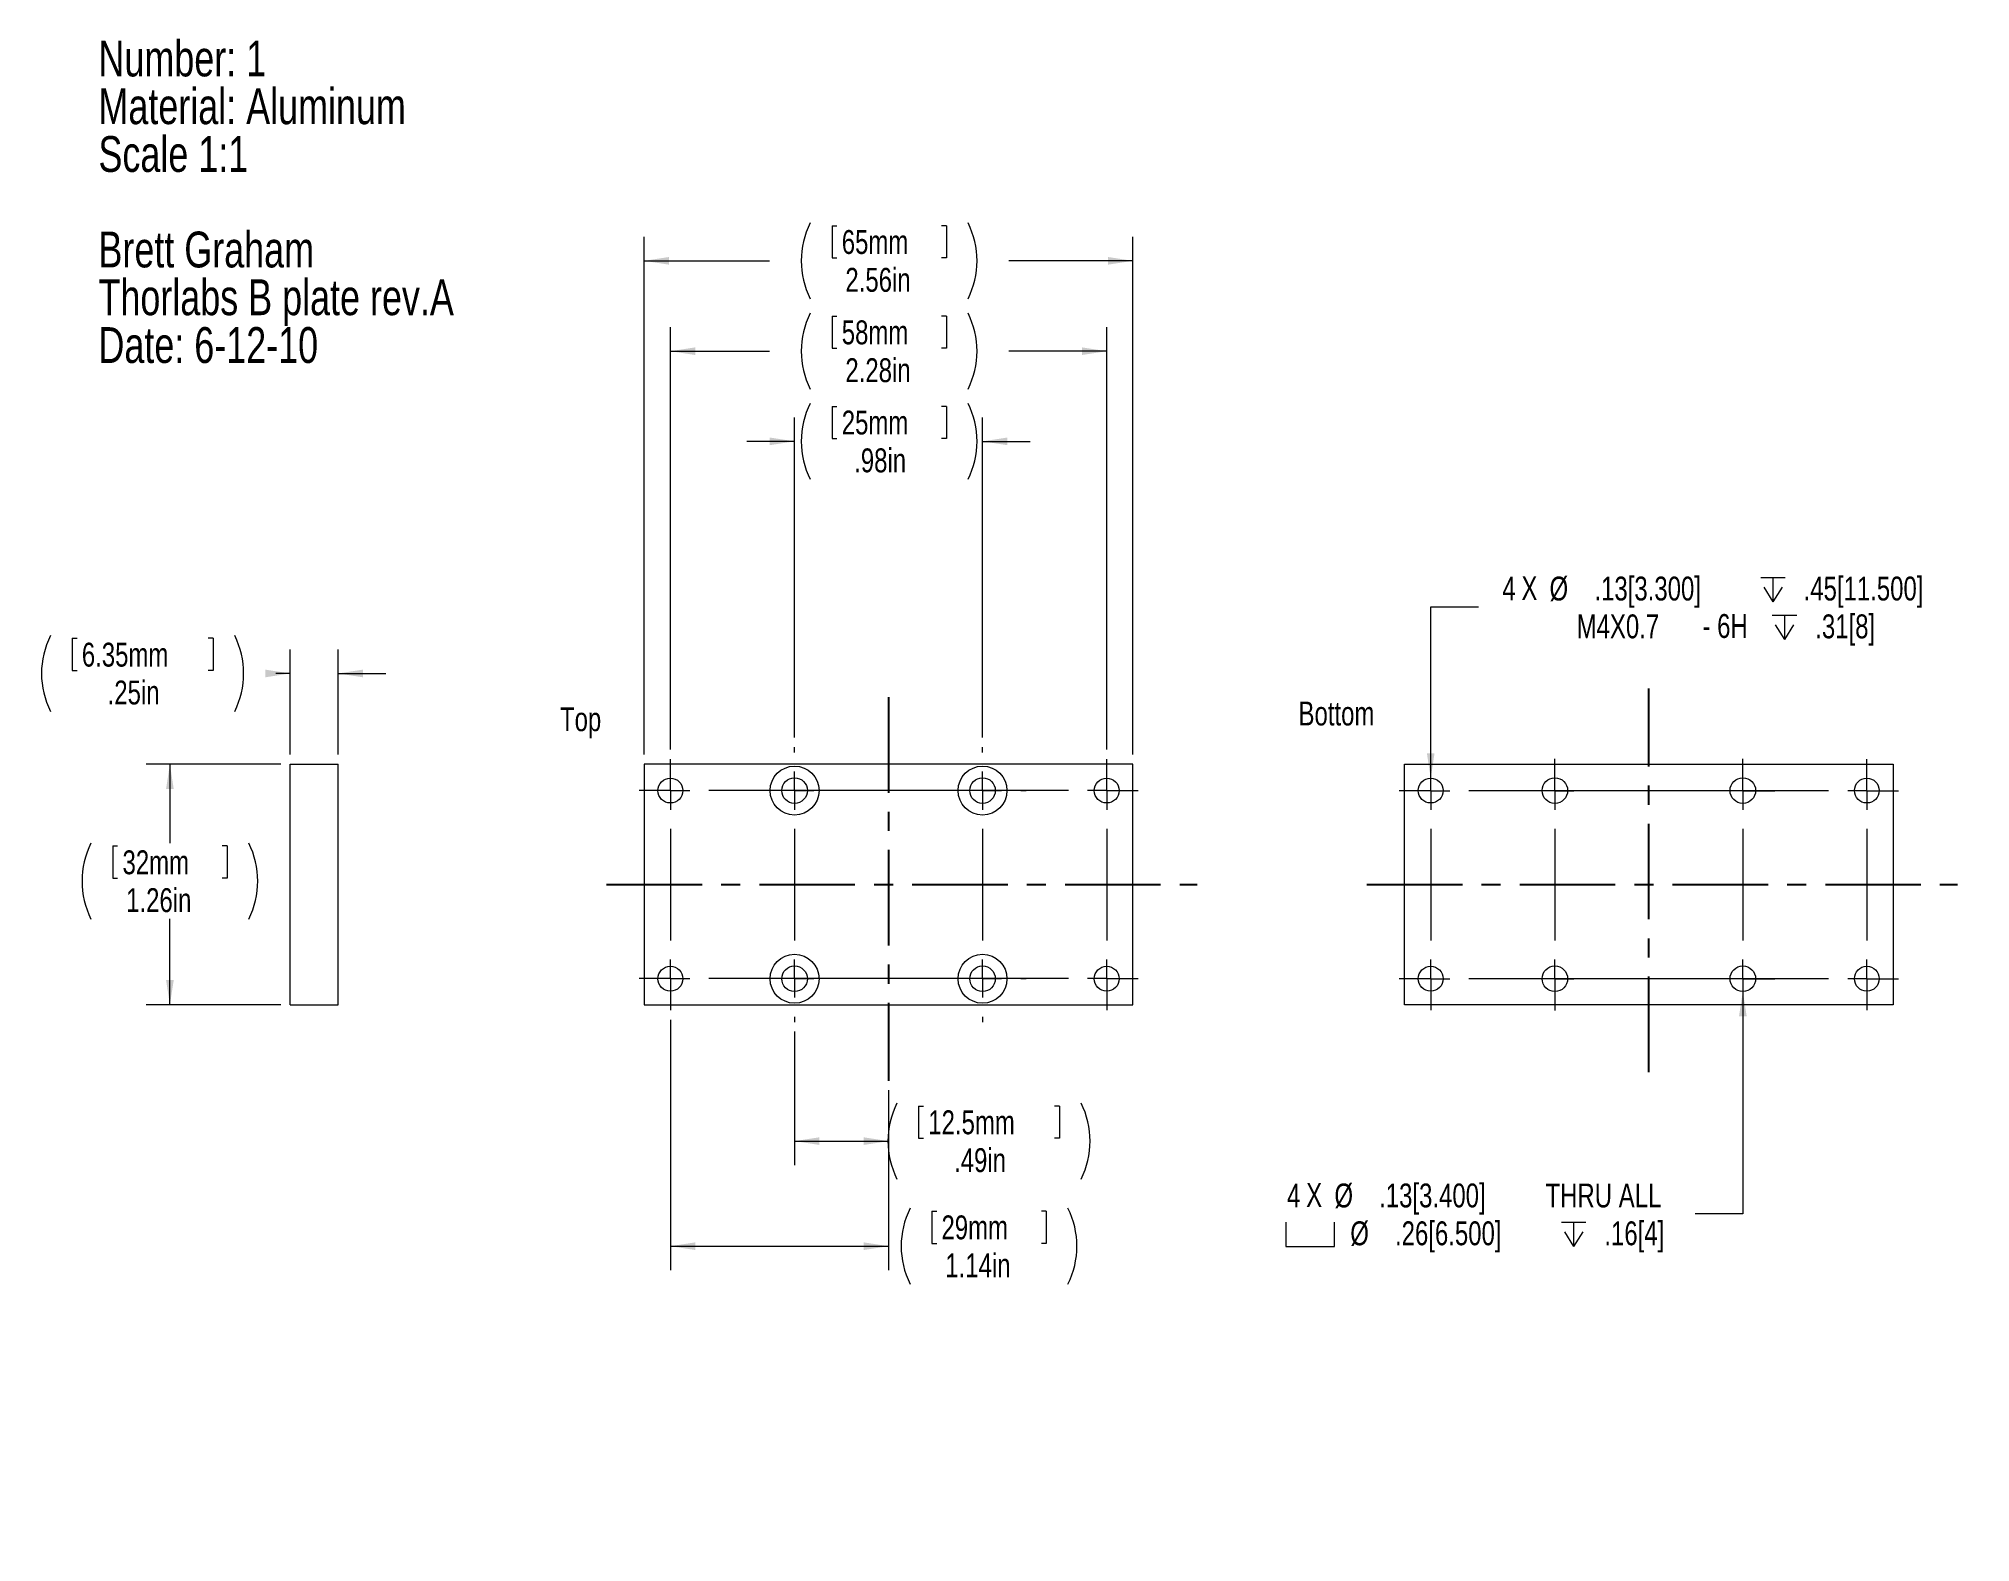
# Model space of a CAD drawing. Header units: inches. Extents: x 0.2 to 10.3, y 0.1 to 7.9.
import ezdxf

# ---------------------------------------------------------------- set-up
doc = ezdxf.new("R2010")
doc.units = ezdxf.units.IN
doc.header["$MEASUREMENT"] = 0
doc.linetypes.add('CENTERX2', pattern=[0.8, 0.5, -0.1, 0.1, -0.1])
doc.styles.add('SLDTEXTSTYLE0', font='TXT', dxfattribs={"width": 0.75})
doc.dimstyles.new('SLDDIMSTYLE0', dxfattribs={"dimtxt": 0.125, "dimasz": 0.13, "dimexe": 0, "dimexo": 0.0625, "dimgap": 0.03125, "dimtad": 0, "dimtih": 1, "dimtoh": 1, "dimrnd": 1e-09, "dimzin": 12, "dimdsep": 46, "dimtxsty": 'SLDTEXTSTYLE0', "dimsah": 1, "dimcen": 0.09, "dimadec": 0, "dimazin": 0, "dimtfac": 1, "dimtofl": 0, "dimtmove": 0, "dimatfit": 3, "dimfxl": 1, "dimtolj": 1, "dimtzin": 12, "dimarcsym": 0})
doc.dimstyles.new('SLDDIMSTYLE1', dxfattribs={"dimtxt": 0.125, "dimasz": 0.13, "dimexe": 0, "dimexo": 0.0625, "dimgap": 0.03125, "dimtad": 0, "dimtih": 1, "dimtoh": 1, "dimrnd": 1e-09, "dimzin": 12, "dimdsep": 46, "dimtxsty": 'SLDTEXTSTYLE0', "dimsah": 1, "dimcen": 0.09, "dimadec": 0, "dimazin": 0, "dimtfac": 1, "dimtofl": 0, "dimtmove": 0, "dimatfit": 3, "dimfxl": 1, "dimtolj": 1, "dimtzin": 12, "dimarcsym": 0})
doc.dimstyles.new('SLDDIMSTYLE2', dxfattribs={"dimtxt": 0.125, "dimasz": 0.13, "dimexe": 0, "dimexo": 0.0625, "dimgap": 0.03125, "dimtad": 0, "dimtih": 1, "dimtoh": 1, "dimdec": 0, "dimrnd": 1e-09, "dimzin": 12, "dimdsep": 46, "dimtxsty": 'SLDTEXTSTYLE0', "dimsah": 1, "dimcen": 0.09, "dimadec": 0, "dimazin": 0, "dimtfac": 1, "dimtofl": 0, "dimtmove": 0, "dimatfit": 3, "dimfxl": 1, "dimtolj": 1, "dimtzin": 12, "dimarcsym": 0})

# ---------------------------------------------------------------- blocks, each defined once
blk = doc.blocks.new('SW_NOTE_0')
at = {"color": 0, "linetype": 'Continuous', "lineweight": 0, "char_height": 0.1875, "attachment_point": 1, "style": 'SLDTEXTSTYLE0'}
for s, insert in [('Number: 1', (0, 0.242)), ('Material: Aluminum', (0, -0.008)), ('Scale 1:1', (0, -0.258)), ('Brett Graham', (0, -0.758)), ('Thorlabs B plate rev.A', (0, -1.008)), ('Date: 6-12-10', (0, -1.258))]:
    blk.add_mtext(s, dxfattribs=dict(at, insert=insert))
blk = doc.blocks.new('*D2')
at = {"color": 7, "linetype": 'Continuous', "lineweight": 0}
for p, q in [((3.342, 4.183), (3.342, 6.893)), ((4.326, 6.951), (4.326, 6.783)), ((4.326, 6.951), (4.351, 6.951)), ((4.925, 6.951), (4.899, 6.951)), ((4.925, 6.951), (4.925, 6.783)), ((5.901, 4.183), (5.901, 6.893)), ((4.326, 6.783), (4.351, 6.783)), ((4.925, 6.783), (4.899, 6.783)), ((3.342, 6.768), (3.998, 6.768)), ((5.901, 6.768), (5.252, 6.768))]:
    blk.add_line(p, q, dxfattribs=at)
for centre, start, end in [((4.609, 6.768), 153.4349, 206.5651), ((4.641, 6.768), 333.4349, 26.5651)]:
    blk.add_arc(centre, 0.444, start, end, dxfattribs=at)
for points in [[(3.342, 6.768), (3.472, 6.748), (3.472, 6.788)], [(5.901, 6.768), (5.771, 6.788), (5.771, 6.748)]]:
    blk.add_solid(points, dxfattribs=at)
at = {"color": 7, "linetype": 'Continuous', "lineweight": 0, "char_height": 0.125, "attachment_point": 1, "style": 'SLDTEXTSTYLE0'}
for s, insert in [('65mm', (4.377, 6.929)), ('2.56in', (4.396, 6.731))]:
    blk.add_mtext(s, dxfattribs=dict(at, insert=insert))
blk = doc.blocks.new('*D3')
at = {"color": 7, "linetype": 'Continuous', "lineweight": 0}
for p, q in [((4.326, 6.479), (4.326, 6.31)), ((4.326, 6.479), (4.351, 6.479)), ((4.925, 6.479), (4.899, 6.479)), ((4.925, 6.479), (4.925, 6.31)), ((3.48, 4.21), (3.48, 6.42)), ((5.764, 4.21), (5.764, 6.42)), ((3.48, 6.295), (3.998, 6.295)), ((4.326, 6.31), (4.351, 6.31)), ((4.925, 6.31), (4.899, 6.31)), ((5.764, 6.295), (5.252, 6.295))]:
    blk.add_line(p, q, dxfattribs=at)
for centre, start, end in [((4.609, 6.295), 153.4349, 206.5651), ((4.641, 6.295), 333.4349, 26.5651)]:
    blk.add_arc(centre, 0.444, start, end, dxfattribs=at)
for points in [[(3.48, 6.295), (3.61, 6.275), (3.61, 6.315)], [(5.764, 6.295), (5.634, 6.315), (5.634, 6.275)]]:
    blk.add_solid(points, dxfattribs=at)
at = {"color": 7, "linetype": 'Continuous', "lineweight": 0, "char_height": 0.125, "attachment_point": 1, "style": 'SLDTEXTSTYLE0'}
for s, insert in [('58mm', (4.377, 6.456)), ('2.28in', (4.396, 6.258))]:
    blk.add_mtext(s, dxfattribs=dict(at, insert=insert))
blk = doc.blocks.new('*D4')
at = {"color": 7, "linetype": 'Continuous', "lineweight": 0}
for p, q in [((4.326, 6.006), (4.326, 5.838)), ((4.326, 6.006), (4.351, 6.006)), ((4.925, 6.006), (4.899, 6.006)), ((4.925, 6.006), (4.925, 5.838)), ((4.13, 4.273), (4.13, 5.948)), ((5.114, 4.273), (5.114, 5.948)), ((4.13, 5.823), (3.88, 5.823)), ((4.326, 5.838), (4.351, 5.838)), ((4.925, 5.838), (4.899, 5.838)), ((5.114, 5.823), (5.364, 5.823))]:
    blk.add_line(p, q, dxfattribs=at)
for centre, start, end in [((4.609, 5.823), 153.4349, 206.5651), ((4.641, 5.823), 333.4349, 26.5651)]:
    blk.add_arc(centre, 0.444, start, end, dxfattribs=at)
for points in [[(4.13, 5.823), (4, 5.843), (4, 5.803)], [(5.114, 5.823), (5.244, 5.803), (5.244, 5.843)]]:
    blk.add_solid(points, dxfattribs=at)
at = {"color": 7, "linetype": 'Continuous', "lineweight": 0, "char_height": 0.125, "attachment_point": 1, "style": 'SLDTEXTSTYLE0'}
for s, insert in [('25mm', (4.377, 5.984)), ('.98in', (4.442, 5.786))]:
    blk.add_mtext(s, dxfattribs=dict(at, insert=insert))
blk = doc.blocks.new('*D5')
at = {"color": 7, "linetype": 'Continuous', "lineweight": 0}
for p, q in [((4.13, 2.733), (4.13, 2.035)), ((4.622, 2.426), (4.622, 2.035)), ((4.779, 2.343), (4.779, 2.175)), ((4.779, 2.343), (4.805, 2.343)), ((5.517, 2.343), (5.491, 2.343)), ((5.517, 2.343), (5.517, 2.175)), ((4.13, 2.16), (4.622, 2.16)), ((4.779, 2.175), (4.805, 2.175)), ((5.517, 2.175), (5.491, 2.175))]:
    blk.add_line(p, q, dxfattribs=at)
for centre, start, end in [((5.063, 2.16), 153.4349, 206.5651), ((5.233, 2.16), 333.4349, 26.5651)]:
    blk.add_arc(centre, 0.444, start, end, dxfattribs=at)
for points in [[(4.13, 2.16), (4.26, 2.14), (4.26, 2.18)], [(4.622, 2.16), (4.492, 2.18), (4.492, 2.14)]]:
    blk.add_solid(points, dxfattribs=at)
at = {"color": 7, "linetype": 'Continuous', "lineweight": 0, "char_height": 0.125, "attachment_point": 1, "style": 'SLDTEXTSTYLE0'}
for s, insert in [('12.5mm', (4.83, 2.321)), ('.49in', (4.965, 2.123))]:
    blk.add_mtext(s, dxfattribs=dict(at, insert=insert))
blk = doc.blocks.new('*D6')
at = {"color": 7, "linetype": 'Continuous', "lineweight": 0}
for p, q in [((3.48, 2.795), (3.48, 1.485)), ((4.622, 2.426), (4.622, 1.485)), ((4.849, 1.793), (4.849, 1.624)), ((4.849, 1.793), (4.874, 1.793)), ((5.447, 1.793), (5.422, 1.793)), ((5.447, 1.793), (5.447, 1.624)), ((4.849, 1.624), (4.874, 1.624)), ((5.447, 1.624), (5.422, 1.624)), ((3.48, 1.61), (4.622, 1.61))]:
    blk.add_line(p, q, dxfattribs=at)
for centre, start, end in [((5.132, 1.61), 153.4349, 206.5651), ((5.164, 1.61), 333.4349, 26.5651)]:
    blk.add_arc(centre, 0.444, start, end, dxfattribs=at)
for points in [[(3.48, 1.61), (3.61, 1.59), (3.61, 1.63)], [(4.622, 1.61), (4.492, 1.63), (4.492, 1.59)]]:
    blk.add_solid(points, dxfattribs=at)
at = {"color": 7, "linetype": 'Continuous', "lineweight": 0, "char_height": 0.125, "attachment_point": 1, "style": 'SLDTEXTSTYLE0'}
for s, insert in [('29mm', (4.899, 1.771)), ('1.14in', (4.919, 1.572))]:
    blk.add_mtext(s, dxfattribs=dict(at, insert=insert))
blk = doc.blocks.new('SW_CENTERMARKSYMBOL_0')
at = {"color": 0, "linetype": 'Continuous', "lineweight": 0}
for p, q in [((-0.984, 0.2), (-0.984, 0.228)), ((0, 0.2), (0, 0.228)), ((-1.184, 0), (-1.212, 0)), ((-0.984, 0), (-1.084, 0)), ((-0.984, 0), (-0.984, 0.1)), ((-0.984, 0), (-0.984, -0.1)), ((-0.984, 0), (-0.884, 0)), ((-0.2, 0), (-0.784, 0)), ((0, 0), (-0.1, 0)), ((0, 0), (0, 0.1)), ((0, 0), (0, -0.1)), ((0, 0), (0.1, 0)), ((0.2, 0), (0.228, 0)), ((-0.984, -0.2), (-0.984, -0.784)), ((0, -0.2), (0, -0.784)), ((-0.984, -0.984), (-0.984, -0.884)), ((0, -0.984), (0, -0.884)), ((-1.184, -0.984), (-1.212, -0.984)), ((-0.984, -0.984), (-1.084, -0.984)), ((-0.984, -0.984), (-0.984, -1.084)), ((-0.984, -0.984), (-0.884, -0.984)), ((-0.2, -0.984), (-0.784, -0.984)), ((0, -0.984), (-0.1, -0.984)), ((0, -0.984), (0, -1.084)), ((0, -0.984), (0.1, -0.984)), ((0.2, -0.984), (0.228, -0.984)), ((-0.984, -1.184), (-0.984, -1.212)), ((0, -1.184), (0, -1.212))]:
    blk.add_line(p, q, dxfattribs=at)
blk = doc.blocks.new('SW_CENTERMARKSYMBOL_1')
at = {"color": 0, "linetype": 'Continuous', "lineweight": 0}
for p, q in [((-2.283, 0.1), (-2.283, 0.165)), ((0, 0.1), (0, 0.165)), ((-2.383, 0), (-2.448, 0)), ((-2.283, 0), (-2.383, 0)), ((-2.283, 0), (-2.283, 0.1)), ((-2.283, 0), (-2.283, -0.1)), ((-2.283, 0), (-2.183, 0)), ((-0.2, 0), (-2.083, 0)), ((0, 0), (-0.1, 0)), ((0, 0), (0, 0.1)), ((0, 0), (0, -0.1)), ((0, 0), (0.1, 0)), ((0.1, 0), (0.165, 0)), ((-2.283, -0.2), (-2.283, -0.784)), ((0, -0.2), (0, -0.784)), ((-2.283, -0.984), (-2.283, -0.884)), ((0, -0.984), (0, -0.884)), ((-2.383, -0.984), (-2.448, -0.984)), ((-2.283, -0.984), (-2.383, -0.984)), ((-2.283, -0.984), (-2.283, -1.084)), ((-2.283, -0.984), (-2.183, -0.984)), ((-0.2, -0.984), (-2.083, -0.984)), ((0, -0.984), (-0.1, -0.984)), ((0, -0.984), (0, -1.084)), ((0, -0.984), (0.1, -0.984)), ((0.1, -0.984), (0.165, -0.984)), ((-2.283, -1.084), (-2.283, -1.149)), ((0, -1.084), (0, -1.149))]:
    blk.add_line(p, q, dxfattribs=at)
blk = doc.blocks.new('SW_SYMBOL_HOLE_DEPTH')
at = {"color": 0, "linetype": 'Continuous', "lineweight": 0}
for p, q in [((0, 34.4), (31.5, 34.4)), ((15.7, 34.4), (15.7, 3)), ((3.9, 21.9), (15.7, 3)), ((27.6, 21.9), (15.7, 3))]:
    blk.add_line(p, q, dxfattribs=at)
blk = doc.blocks.new('*D9')
at = {"color": 7, "linetype": 'Continuous', "lineweight": 0}
for p, q in [((7.46, 4.06), (7.46, 4.956)), ((7.46, 4.956), (7.71, 4.956))]:
    blk.add_line(p, q, dxfattribs=at)
blk.add_solid([(7.46, 4.06), (7.48, 4.19), (7.44, 4.19)], dxfattribs=at)
at = {"color": 7, "linetype": 'Continuous', "lineweight": 0, "xscale": 0.0040555664, "yscale": 0.0040555664, "zscale": 0.0040555664}
for p in [(9.188, 4.971), (9.248, 4.773)]:
    blk.add_blockref('SW_SYMBOL_HOLE_DEPTH', p, dxfattribs=at)
at = {"color": 7, "linetype": 'Continuous', "lineweight": 0, "char_height": 0.125, "attachment_point": 1, "style": 'SLDTEXTSTYLE0'}
for s, insert in [('4', (7.835, 5.115)), ('X ', (7.935, 5.117)), ('%%c', (8.082, 5.115)), ('.13[3.300]', (8.317, 5.115)), ('.45[11.500]', (9.412, 5.115)), ('M4X0.7', (8.224, 4.917)), (' - 6H ', (8.848, 4.919)), ('.31[8]', (9.473, 4.917))]:
    blk.add_mtext(s, dxfattribs=dict(at, insert=insert))
blk = doc.blocks.new('SW_SYMBOL_HOLE_SPOT')
at = {"color": 0, "linetype": 'Continuous', "lineweight": 0}
for p, q in [((0, 34.4), (0, 3)), ((63, 3), (63, 34.4)), ((0, 3), (63, 3))]:
    blk.add_line(p, q, dxfattribs=at)
blk = doc.blocks.new('*D11')
at = {"color": 7, "linetype": 'Continuous', "lineweight": 0}
for p, q in [((9.094, 2.944), (9.094, 1.779)), ((9.094, 1.779), (8.844, 1.779))]:
    blk.add_line(p, q, dxfattribs=at)
blk.add_solid([(9.094, 2.944), (9.074, 2.814), (9.114, 2.814)], dxfattribs=at)
at = {"color": 7, "linetype": 'Continuous', "lineweight": 0, "xscale": 0.0040555664, "yscale": 0.0040555664, "zscale": 0.0040555664}
for name, p in [('SW_SYMBOL_HOLE_SPOT', (6.701, 1.596)), ('SW_SYMBOL_HOLE_DEPTH', (8.144, 1.596))]:
    blk.add_blockref(name, p, dxfattribs=at)
at = {"color": 7, "linetype": 'Continuous', "lineweight": 0, "char_height": 0.125, "attachment_point": 1, "style": 'SLDTEXTSTYLE0'}
for s, insert in [('4', (6.708, 1.938)), ('X ', (6.808, 1.94)), ('%%c', (6.956, 1.938)), ('.13[3.400]', (7.19, 1.938)), ('THRU ALL', (8.061, 1.938)), ('%%c', (7.039, 1.74)), ('.26[6.500]', (7.273, 1.74)), ('.16[4]', (8.369, 1.74))]:
    blk.add_mtext(s, dxfattribs=dict(at, insert=insert))
blk = doc.blocks.new('SW_CENTERMARKSYMBOL_2')
at = {"color": 0, "linetype": 'Continuous', "lineweight": 0}
for p, q in [((-0.984, 1.084), (-0.984, 1.151)), ((0, 1.084), (0, 1.151)), ((-0.984, 0.984), (-0.984, 1.084)), ((0, 0.984), (0, 1.084)), ((-1.084, 0.984), (-1.151, 0.984)), ((-0.984, 0.984), (-1.084, 0.984)), ((-0.984, 0.984), (-0.984, 0.884)), ((-0.984, 0.984), (-0.884, 0.984)), ((-0.2, 0.984), (-0.784, 0.984)), ((0, 0.984), (-0.1, 0.984)), ((0, 0.984), (0, 0.884)), ((0, 0.984), (0.1, 0.984)), ((0.1, 0.984), (0.167, 0.984)), ((-0.984, 0.784), (-0.984, 0.2)), ((0, 0.784), (0, 0.2)), ((-1.084, 0), (-1.151, 0)), ((-0.984, 0), (-1.084, 0)), ((-0.984, 0), (-0.984, 0.1)), ((-0.984, 0), (-0.984, -0.1)), ((-0.984, 0), (-0.884, 0)), ((-0.2, 0), (-0.784, 0)), ((0, 0), (-0.1, 0)), ((0, 0), (0, 0.1)), ((0, 0), (0, -0.1)), ((0, 0), (0.1, 0)), ((0.1, 0), (0.167, 0)), ((-0.984, -0.1), (-0.984, -0.167)), ((0, -0.1), (0, -0.167))]:
    blk.add_line(p, q, dxfattribs=at)
blk = doc.blocks.new('SW_CENTERMARKSYMBOL_3')
at = {"color": 0, "linetype": 'Continuous', "lineweight": 0}
for p, q in [((-2.283, 1.084), (-2.283, 1.149)), ((0, 1.084), (0, 1.149)), ((-2.283, 0.984), (-2.283, 1.084)), ((0, 0.984), (0, 1.084)), ((-2.383, 0.984), (-2.448, 0.984)), ((-2.283, 0.984), (-2.383, 0.984)), ((-2.283, 0.984), (-2.283, 0.884)), ((-2.283, 0.984), (-2.183, 0.984)), ((-0.2, 0.984), (-2.083, 0.984)), ((0, 0.984), (-0.1, 0.984)), ((0, 0.984), (0, 0.884)), ((0, 0.984), (0.1, 0.984)), ((0.1, 0.984), (0.165, 0.984)), ((-2.283, 0.784), (-2.283, 0.2)), ((0, 0.784), (0, 0.2)), ((-2.383, 0), (-2.448, 0)), ((-2.283, 0), (-2.383, 0)), ((-2.283, 0), (-2.283, 0.1)), ((-2.283, 0), (-2.283, -0.1)), ((-2.283, 0), (-2.183, 0)), ((-0.2, 0), (-2.083, 0)), ((0, 0), (-0.1, 0)), ((0, 0), (0, 0.1)), ((0, 0), (0, -0.1)), ((0, 0), (0.1, 0)), ((0.1, 0), (0.165, 0)), ((-2.283, -0.1), (-2.283, -0.165)), ((0, -0.1), (0, -0.165))]:
    blk.add_line(p, q, dxfattribs=at)
blk = doc.blocks.new('*D15')
at = {"color": 7, "linetype": 'Continuous', "lineweight": 0}
for p, q in [((1.44, 4.133), (0.735, 4.133)), ((0.86, 4.133), (0.86, 3.72)), ((0.561, 3.705), (0.561, 3.536)), ((0.561, 3.705), (0.586, 3.705)), ((1.16, 3.705), (1.134, 3.705)), ((1.16, 3.705), (1.16, 3.536)), ((0.561, 3.536), (0.586, 3.536)), ((1.16, 3.536), (1.134, 3.536)), ((0.86, 2.873), (0.86, 3.323)), ((1.44, 2.873), (0.735, 2.873))]:
    blk.add_line(p, q, dxfattribs=at)
for centre, start, end in [((0.844, 3.521), 153.4349, 206.5651), ((0.876, 3.521), 333.4349, 26.5651)]:
    blk.add_arc(centre, 0.444, start, end, dxfattribs=at)
for points in [[(0.86, 4.133), (0.84, 4.003), (0.88, 4.003)], [(0.86, 2.873), (0.88, 3.003), (0.84, 3.003)]]:
    blk.add_solid(points, dxfattribs=at)
at = {"color": 7, "linetype": 'Continuous', "lineweight": 0, "char_height": 0.125, "attachment_point": 1, "style": 'SLDTEXTSTYLE0'}
for s, insert in [('32mm', (0.612, 3.682)), ('1.26in', (0.631, 3.484))]:
    blk.add_mtext(s, dxfattribs=dict(at, insert=insert))
blk = doc.blocks.new('*D16')
at = {"color": 7, "linetype": 'Continuous', "lineweight": 0}
for p, q in [((0.349, 4.792), (0.349, 4.623)), ((0.349, 4.792), (0.374, 4.792)), ((1.086, 4.792), (1.06, 4.792)), ((1.086, 4.792), (1.086, 4.623)), ((1.49, 4.183), (1.49, 4.733)), ((1.74, 4.183), (1.74, 4.733)), ((0.349, 4.623), (0.374, 4.623)), ((1.086, 4.623), (1.06, 4.623)), ((1.49, 4.608), (1.414, 4.608)), ((1.74, 4.608), (1.99, 4.608))]:
    blk.add_line(p, q, dxfattribs=at)
for centre, start, end in [((0.632, 4.608), 153.4349, 206.5651), ((0.802, 4.608), 333.4349, 26.5651)]:
    blk.add_arc(centre, 0.444, start, end, dxfattribs=at)
for points in [[(1.49, 4.608), (1.36, 4.628), (1.36, 4.588)], [(1.74, 4.608), (1.87, 4.588), (1.87, 4.628)]]:
    blk.add_solid(points, dxfattribs=at)
at = {"color": 7, "linetype": 'Continuous', "lineweight": 0, "char_height": 0.125, "attachment_point": 1, "style": 'SLDTEXTSTYLE0'}
for s, insert in [('6.35mm', (0.399, 4.769)), ('.25in', (0.534, 4.571))]:
    blk.add_mtext(s, dxfattribs=dict(at, insert=insert))

msp = doc.modelspace()

# ---------------------------------------------------------------- linework, layer by layer
at = {"color": 7, "linetype": 'CENTERX2'}
for p, q in [((4.622, 4.484), (4.622, 2.476)), ((8.602, 2.521), (8.602, 4.529)), ((3.146, 3.503), (6.238, 3.503)), ((7.126, 3.503), (10.218, 3.503))]:
    msp.add_line(p, q, dxfattribs=at)
at = {"color": 7, "linetype": 'Continuous', "lineweight": 15}
for p, q in [((1.49, 2.873), (1.49, 4.133)), ((1.49, 4.133), (1.74, 4.133)), ((1.74, 2.873), (1.74, 4.133)), ((3.342, 4.133), (3.342, 2.873)), ((5.901, 4.133), (3.342, 4.133)), ((5.901, 2.873), (5.901, 4.133)), ((7.322, 4.133), (9.881, 4.133)), ((7.322, 2.873), (7.322, 4.133)), ((9.881, 4.133), (9.881, 2.873)), ((1.49, 2.873), (1.74, 2.873)), ((3.342, 2.873), (5.901, 2.873)), ((9.881, 2.873), (7.322, 2.873))]:
    msp.add_line(p, q, dxfattribs=at)
for centre, radius in [((3.48, 3.995), 0.065), ((4.13, 3.995), 0.128), ((4.13, 3.995), 0.0669), ((5.114, 3.995), 0.128), ((5.114, 3.995), 0.0669), ((5.764, 3.995), 0.065), ((7.46, 3.995), 0.065), ((8.11, 3.995), 0.0669), ((9.094, 3.995), 0.0669), ((9.743, 3.995), 0.065), ((4.13, 3.01), 0.128), ((5.114, 3.01), 0.128), ((3.48, 3.01), 0.065), ((4.13, 3.01), 0.0669), ((5.114, 3.01), 0.0669), ((5.764, 3.01), 0.065), ((7.46, 3.01), 0.065), ((8.11, 3.01), 0.0669), ((9.094, 3.01), 0.0669), ((9.743, 3.01), 0.065)]:
    msp.add_circle(centre, radius, dxfattribs=at)

# ---------------------------------------------------------------- block references
at = {"color": 7, "linetype": 'Continuous', "lineweight": 0}
for name, p in [('SW_NOTE_0', (0.486, 7.679)), ('SW_CENTERMARKSYMBOL_1', (5.764, 3.995)), ('SW_CENTERMARKSYMBOL_0', (5.114, 3.995)), ('SW_CENTERMARKSYMBOL_3', (9.743, 3.01)), ('SW_CENTERMARKSYMBOL_2', (9.094, 3.01))]:
    msp.add_blockref(name, p, dxfattribs=at)

# ---------------------------------------------------------------- texts
at = {"color": 7, "linetype": 'Continuous', "lineweight": 0, "char_height": 0.125, "attachment_point": 1, "style": 'SLDTEXTSTYLE0'}
for s, insert in [('Bottom', (6.768, 4.461)), ('Top', (2.902, 4.431))]:
    msp.add_mtext(s, dxfattribs=dict(at, insert=insert))

# ---------------------------------------------------------------- dimensions: what is measured, and where the dimension line sits
at = {"color": 7, "linetype": 'Continuous', "lineweight": 0}
for base, p1, p2, dimstyle, picture, middle in [((3.342, 6.768), (5.901, 4.133), (3.342, 4.133), 'SLDDIMSTYLE0', '*D2', (4.625, 6.768)), ((5.764, 6.295), (3.48, 4.16), (5.764, 4.16), 'SLDDIMSTYLE0', '*D3', (4.625, 6.295)), ((5.114, 5.823), (4.13, 4.223), (5.114, 4.223), 'SLDDIMSTYLE1', '*D4', (4.625, 5.823)), ((1.74, 4.608), (1.49, 4.133), (1.74, 4.133), 'SLDDIMSTYLE1', '*D16', (0.717, 4.608)), ((3.48, 1.61), (4.622, 2.476), (3.48, 2.845), 'SLDDIMSTYLE0', '*D6', (5.148, 1.61)), ((4.13, 2.16), (4.622, 2.476), (4.13, 2.783), 'SLDDIMSTYLE0', '*D5', (5.148, 2.16))]:
    dim = msp.add_linear_dim(base=base, p1=p1, p2=p2, text='(<>)', dimstyle=dimstyle, dxfattribs=at)
    dim.commit()
    dim.dimension.update_dxf_attribs({"geometry": picture, "text_midpoint": middle, "dimtype": 160})
for p1, p2, text, picture, middle in [((9.093, 6.944), (9.094, 2.944), '<>X %%c .13[3.400] THRU ALL\\P{\\fGDT;v}%%c .26[6.500] {\\fGDT;x} .16[4]\\P', '*D11', (7.758, 1.779)), ((7.46, 0.06), (7.46, 4.06), '<>X %%c .13[3.300] {\\fGDT;x} .45[11.500]\\PM4X0.7 - 6H {\\fGDT;x} .31[8]\\P', '*D9', (8.955, 4.956))]:
    dim = msp.add_diameter_dim_2p(p1=p1, p2=p2, text=text, dimstyle='SLDDIMSTYLE2', override={"dimpost": '<>'}, dxfattribs=at)
    dim.commit()
    dim.dimension.update_dxf_attribs({"geometry": picture, "text_midpoint": middle, "dimtype": 163})
dim = msp.add_linear_dim(base=(0.86, 4.133), p1=(1.49, 2.873), p2=(1.49, 4.133), angle=90, text='(<>)', dimstyle='SLDDIMSTYLE0', dxfattribs=at)
dim.commit()
dim.dimension.update_dxf_attribs({"geometry": '*D15', "text_midpoint": (0.86, 3.521), "dimtype": 160})

doc.saveas('drawing.dxf')
